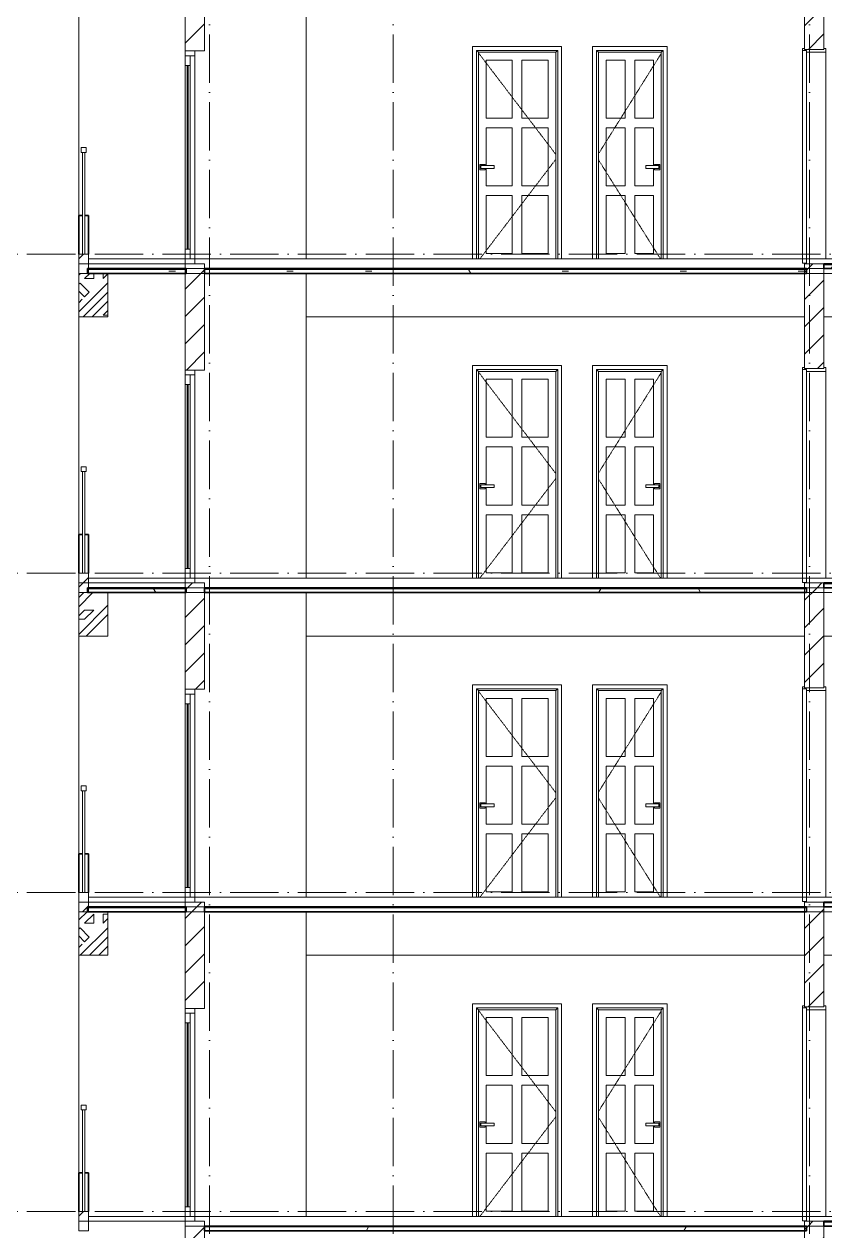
# Model space of a CAD drawing. Header units: millimetres. Extents: x -4940 to 55609, y -15283 to 93540.
# Drawn here: x 23035 to 31310, y 25000 to 37477 of the extents above; entities that cross this region are included whole.
import ezdxf

# ---------------------------------------------------------------- set-up
doc = ezdxf.new("R2010")
doc.units = ezdxf.units.MM
doc.linetypes.add('Dash 1_16__2_', pattern=[3.175, 1.5875, -1.5875])
doc.linetypes.add('Grid Line', pattern=[14, 10, -2, 0, -2])
for name, color, linetype, lineweight in [('A-DOOR', 31, 'Continuous', 5), ('A-FLOR-HRAL', 41, 'Continuous', 5), ('A-FLOR-MCUT', 3, 'Continuous', 9), ('CUA', 31, 'Continuous', 9), ('HATCH-TUONG', 152, 'Continuous', 9), ('NET CAT', 3, 'Continuous', 5), ('NET CATConcrete', 3, 'Continuous', 5), ('NET THAY 2', 55, 'Continuous', 5), ('NET-CAT', 3, 'Continuous', 9), ('NET-THAY', 2, 'Continuous', 15), ('TRUC', 225, 'Continuous', 5)]:
    doc.layers.add(name, color=color, linetype=linetype, lineweight=lineweight)
pattern_1 = [(45, (21278.48, 39800), (-141.4214, 141.4214), [])]
pattern_2 = [(0, (21278.48, 39800), (1625.6, 406.4), [67.056, -1152.144, 67.056, -1152.144, -6502.4]), (0, (21278.48, 39800), (1625.6, 406.4), [-2438.4, 67.056, -2371.344, 67.056, -1152.144, -2844.8]), (0, (21278.48, 39800), (1625.6, 406.4), [-6096, 67.056, -745.744, 67.056, -1964.944]), (120, (21888.08, 40003.2), (-1164.753, 1204.611), [67.056, -1152.144, 67.056, -7654.544]), (120, (21888.08, 40003.2), (-1164.753, 1204.611), [-1286.256, -1152.144, 67.056, -2371.344, -4064]), (120, (21888.08, 40003.2), (-1164.753, 1204.611), [-4876.8, 67.056, -1152.144, 67.056, -2777.744]), (120, (21888.08, 40003.2), (-1164.753, 1204.611), [-6163.056, -745.744, 67.056, -1964.944]), (240, (22091.28, 40816), (-460.847, -1611.011), [67.056, -1152.144, 67.056, -7654.544]), (240, (22091.28, 40816), (-460.847, -1611.011), [-1286.256, -1152.144, 67.056, -2371.344, -4064]), (240, (22091.28, 40816), (-460.847, -1611.011), [-4876.8, 67.056, -1152.144, 67.056, -2777.744]), (240, (22091.28, 40816), (-460.847, -1611.011), [-6163.056, -745.744, 67.056, -1964.944])]
pattern_3 = [(45, (21373.7, 39800), (-476.246, 476.246), []), (45, (21469, 39800), (-476.246, 476.246), []), (45, (21278.5, 39800), (-476.246, 476.246), []), (45, (21754.7, 39800), (-476.246, 476.246), []), (45, (21850, 39800), (-476.246, 476.246), []), (0, (21659.5, 39895.25), (0, 952.5), [95.25, -857.25]), (0, (21754.7, 39990.5), (0, 952.5), [95.25, -857.25]), (45, (21659.5, 39895.25), (0, 952.49), [134.684, -1212.34]), (45, (21754.7, 39895.25), (0, 952.49), [134.684, -1212.34]), (0, (21659.5, 39895.25), (0, 952.5), [95.25, -857.25]), (90, (21183.2, 39895.25), (-952.5, 6e-14), [95.25, -857.25]), (90, (21278.5, 39895.25), (-952.5, 6e-14), [190.5, -762]), (45, (21183.2, 39990.5), (0, 952.49), [134.684, -1212.34]), (90, (22040.5, 40181), (-952.5, 6e-14), [95.25, -857.25]), (0, (21945.2, 40181), (0, 952.5), [95.25, -857.25]), (45, (21945.2, 40181), (0, 952.49), [134.684, -1212.34]), (0, (22135.7, 39895.25), (0, 952.5), [95.25, -857.25]), (0, (22135.7, 40371.5), (0, 952.5), [95.25, -857.25]), (90, (22326.2, 40466.75), (-952.5, 6e-14), [95.25, -857.25]), (45, (22135.7, 40371.5), (0, 952.49), [269.37, -1077.66]), (45, (22231, 40371.5), (0, 952.49), [134.684, -1212.34]), (45, (22421.5, 40562), (0, 952.49), [134.684, -1212.34]), (0, (22421.5, 40657.25), (0, 952.5), [95.25, -857.25]), (90, (22421.5, 40562), (-952.5, 6e-14), [95.25, -857.25]), (0, (21754.7, 40562), (0, 952.5), [95.25, -857.25]), (0, (21945.2, 40657.25), (0, 952.5), [95.25, -857.25]), (90, (21850, 40562), (-952.5, 6e-14), [95.25, -857.25]), (90, (21945.2, 40562), (-952.5, 6e-14), [95.25, -857.25]), (45, (21754.7, 40562), (0, 952.49), [134.684, -1212.34]), (45, (21945.2, 40562), (0, 952.49), [134.684, -1212.34]), (135, (21397.46, 40014.8), (-952.49, 6e-14), [134.684, -1212.34]), (135, (21516.6, 40133.4), (-952.49, 6e-14), [134.68, -1212.34]), (135, (21588.04, 40204.8), (-952.49, 6e-14), [134.68, -1212.34]), (135, (21611.85, 40228.6), (-952.49, 6e-14), [134.68, -1212.34]), (135, (21659.5, 40276.25), (-952.49, 6e-14), [134.68, -1212.34]), (135, (21683.3, 40300.06), (-952.49, 6e-14), [134.68, -1212.34]), (135, (21754.7, 40371.5), (-952.49, 6e-14), [134.68, -1212.34]), (135, (21802.35, 40419.1), (-952.49, 6e-14), [134.68, -1212.34]), (45, (21397.46, 40014.8), (0, 952.49), [95.25, -1251.775]), (45, (21516.6, 40133.4), (0, 952.49), [67.36, -1279.665]), (45, (21683.3, 40300.06), (0, 952.49), [67.36, -1279.665]), (45, (21588.04, 40395.3), (0, 952.49), [67.36, -1279.665]), (45, (21754.7, 40371.5), (0, 952.49), [67.36, -1279.665]), (45, (21659.5, 40466.75), (0, 952.49), [67.36, -1279.665]), (0, (21302.7, 40109.5), (0, 952.5), [190.04, -762.46]), (0, (21516.6, 40323.9), (0, 952.5), [95.25, -857.25])]

# ---------------------------------------------------------------- blocks, each defined once
blk = doc.blocks.new('ALC1807-ASCENT PLAZA-TANG DIEN HINH-TANG 5_rvt-1-MẶT CẮT A-A')
at = {"layer": 'HATCH-TUONG'}
h = blk.add_hatch(dxfattribs=at)
h.set_pattern_fill('FP_10', color=130, style=0, pattern_type=2)
h.set_pattern_definition(pattern_1)
h.paths.add_polyline_path([(24900, 21750), (24900, 21800), (24700, 21800), (24700, 21750)], flags=0)
h.paths.add_polyline_path([(24700, 24000), (24900, 24000), (24900, 25050), (24700, 25050)], flags=0)
h = blk.add_hatch(dxfattribs=at)
h.set_pattern_fill('FP_10', color=130, style=0, pattern_type=2)
h.set_pattern_definition(pattern_1)
h.paths.add_polyline_path([(31300, 21750), (31300, 21800), (31100, 21800), (31100, 21750)], flags=0)
h.paths.add_polyline_path([(31300, 24016), (31300, 25050), (31100, 25050), (31100, 24016)], flags=0)
at = {"layer": 'NET-CAT', "color": 130}
for p, q in [((24900, 25050), (24700, 25050)), ((24700, 25050), (24700, 24000)), ((24900, 24000), (24900, 25050)), ((31100, 25050), (31100, 24016)), ((31300, 25050), (31100, 25050)), ((31300, 24016), (31300, 25050))]:
    blk.add_line(p, q, dxfattribs=at)
blk = doc.blocks.new('CUA VAO CAN HO - Type 1-V74-MẶT CẮT A-A')
at = {"layer": 'A-DOOR', "color": 170, "lineweight": 18}
for p, q in [((31080, 24005), (31080, 21805)), ((31120, 24005), (31080, 24005)), ((31120, 21805), (31120, 24005)), ((31080, 21805), (31120, 21805))]:
    blk.add_line(p, q, dxfattribs=at)
at = {"layer": 'CUA', "color": 130}
for p, q in [((31100, 24026), (31080, 24026)), ((31080, 24026), (31080, 24006)), ((31080, 24006), (31121, 24006)), ((31100, 24016), (31100, 24026)), ((31300, 24016), (31100, 24016)), ((31121, 24006), (31121, 23986)), ((31121, 23986), (31320, 23986)), ((31121, 23986), (31121, 21850)), ((31320, 24026), (31300, 24026)), ((31300, 24026), (31300, 24016)), ((31320, 23986), (31320, 24026)), ((31320, 21850), (31320, 23986))]:
    blk.add_line(p, q, dxfattribs=at)
blk = doc.blocks.new('CUA WC - Type 1-60205-MẶT CẮT A-A')
at = {"layer": 'A-DOOR', "color": 130, "lineweight": 9}
for p, q in [((29051, 23305), (29051, 23905)), ((29051, 23905), (29245, 23905)), ((29245, 23905), (29245, 23305)), ((29345, 23305), (29345, 23905)), ((29345, 23905), (29539, 23905)), ((29539, 23905), (29539, 23305)), ((29245, 23305), (29051, 23305)), ((29539, 23305), (29345, 23305)), ((29051, 22605), (29051, 23205)), ((29051, 23205), (29245, 23205)), ((29245, 23205), (29245, 22605)), ((29345, 22605), (29345, 23205)), ((29345, 23205), (29539, 23205)), ((29539, 23205), (29539, 22815)), ((29539, 22785), (29539, 22605)), ((29245, 22605), (29051, 22605)), ((29539, 22605), (29345, 22605)), ((29051, 21905), (29051, 22505)), ((29051, 22505), (29245, 22505)), ((29245, 22505), (29245, 21905)), ((29345, 21905), (29345, 22505)), ((29345, 22505), (29539, 22505)), ((29539, 22505), (29539, 21905)), ((29245, 21905), (29051, 21905)), ((29539, 21905), (29345, 21905))]:
    blk.add_line(p, q, dxfattribs=at)
at = {"layer": 'CUA'}
for p, q in [((28910, 24046), (29680, 24046)), ((28910, 21850), (28910, 24046)), ((28970, 23986), (28950, 24006)), ((28950, 24006), (28950, 21850)), ((28950, 24006), (29640, 24006)), ((28970, 23986), (28970, 21850)), ((29620, 23986), (28970, 23986)), ((29620, 23986), (29640, 24006)), ((29620, 21850), (29620, 23986)), ((29640, 24006), (29640, 21850)), ((29680, 24046), (29680, 21850))]:
    blk.add_line(p, q, dxfattribs=at)
at = {"layer": 'CUA', "color": 130, "linetype": 'Dash 1_16__2_'}
for p, q in [((29620, 23975), (28970, 22935)), ((28970, 22875), (29611, 21850))]:
    blk.add_line(p, q, dxfattribs=at)
at = {"layer": 'CUA', "color": 130}
for p, q in [((29459, 22815), (29594, 22815)), ((29459, 22815), (29459, 22785)), ((29594, 22785), (29459, 22785)), ((29551, 22827), (29551, 22815)), ((29606, 22827), (29551, 22827)), ((29551, 22785), (29551, 22772)), ((29551, 22772), (29606, 22772)), ((29594, 22785), (29594, 22815)), ((29606, 22772), (29606, 22827))]:
    blk.add_line(p, q, dxfattribs=at)
blk = doc.blocks.new('CUA PHONG NGU - Type 1-60226-MẶT CẮT A-A')
at = {"layer": 'A-DOOR', "color": 130, "lineweight": 9}
for p, q in [((27811, 23305), (27811, 23905)), ((27811, 23905), (28080, 23905)), ((28080, 23905), (28080, 23305)), ((28180, 23305), (28180, 23905)), ((28180, 23905), (28449, 23905)), ((28449, 23905), (28449, 23305)), ((28080, 23305), (27811, 23305)), ((28449, 23305), (28180, 23305)), ((27811, 22815), (27811, 23205)), ((27811, 23205), (28080, 23205)), ((28080, 23205), (28080, 22605)), ((28180, 22605), (28180, 23205)), ((28180, 23205), (28449, 23205)), ((28449, 23205), (28449, 22605)), ((27811, 22605), (27811, 22785)), ((28080, 22605), (27811, 22605)), ((28449, 22605), (28180, 22605)), ((27811, 21905), (27811, 22505)), ((27811, 22505), (28080, 22505)), ((28080, 22505), (28080, 21905)), ((28180, 21905), (28180, 22505)), ((28180, 22505), (28449, 22505)), ((28449, 22505), (28449, 21905)), ((28080, 21905), (27811, 21905)), ((28449, 21905), (28180, 21905))]:
    blk.add_line(p, q, dxfattribs=at)
at = {"layer": 'CUA'}
for p, q in [((27670, 24046), (28590, 24046)), ((27670, 21850), (27670, 24046)), ((27710, 24006), (28550, 24006)), ((27710, 24006), (27730, 23986)), ((27710, 21850), (27710, 24006)), ((27730, 23986), (27730, 21850)), ((28530, 23986), (27730, 23986)), ((28550, 24006), (28530, 23986)), ((28530, 21850), (28530, 23986)), ((28550, 21850), (28550, 24006)), ((28590, 24046), (28590, 21850))]:
    blk.add_line(p, q, dxfattribs=at)
at = {"layer": 'CUA', "color": 130, "linetype": 'Dash 1_16__2_'}
for p, q in [((27730, 23980), (28530, 22930)), ((28530, 22880), (27745, 21850))]:
    blk.add_line(p, q, dxfattribs=at)
at = {"layer": 'CUA', "color": 130}
for p, q in [((27798, 22827), (27743, 22827)), ((27743, 22827), (27743, 22772)), ((27743, 22772), (27798, 22772)), ((27756, 22815), (27891, 22815)), ((27756, 22815), (27756, 22785)), ((27891, 22785), (27756, 22785)), ((27798, 22815), (27798, 22827)), ((27798, 22772), (27798, 22785)), ((27891, 22785), (27891, 22815))]:
    blk.add_line(p, q, dxfattribs=at)
blk = doc.blocks.new('CUA LO GIA _LUA_ - CUA LO GIA _LUA_-78615-MẶT CẮT A-A')
at = {"layer": 'CUA', "color": 130}
for p, q in [((24800, 24000), (24700, 24000)), ((24700, 24000), (24700, 23950)), ((24800, 23950), (24800, 24000)), ((24750, 23950), (24700, 23950)), ((24700, 23950), (24700, 23850)), ((24700, 23950), (24800, 23950)), ((24700, 23850), (24750, 23850)), ((24700, 23850), (24700, 21950)), ((24730, 23850), (24720, 23850)), ((24720, 23850), (24720, 21950)), ((24730, 21950), (24730, 23850)), ((24750, 23850), (24750, 23950)), ((24750, 23850), (24750, 21950)), ((24800, 23950), (24800, 21850)), ((24750, 21950), (24700, 21950)), ((24700, 21950), (24700, 21850)), ((24700, 21850), (24750, 21850)), ((24800, 21850), (24700, 21850)), ((24700, 21850), (24700, 21800)), ((24720, 21950), (24730, 21950)), ((24750, 21850), (24750, 21950)), ((24800, 21800), (24800, 21850)), ((24700, 21800), (24800, 21800))]:
    blk.add_line(p, q, dxfattribs=at)
blk = doc.blocks.new('Railing - 25mm-V75-MẶT CẮT A-A')
at = {"layer": 'NET THAY 2', "color": 130, "lineweight": 9}
for p, q in [((23637, 21900), (23637, 22950)), ((23662, 21900), (23662, 22950))]:
    blk.add_line(p, q, dxfattribs=at)
blk = doc.blocks.new('Railing - Railing-V106-MẶT CẮT A-A')
at = {"layer": 'A-FLOR-HRAL', "color": 130, "lineweight": 9}
for p, q in [((23675, 26300), (23625, 26300)), ((23625, 26300), (23625, 26250)), ((23625, 26250), (23675, 26250)), ((23675, 26250), (23675, 26300))]:
    blk.add_line(p, q, dxfattribs=at)
blk.add_blockref('Railing - 25mm-V75-MẶT CẮT A-A', (0, 3300))
blk = doc.blocks.new('ALC1807-ASCENT PLAZA-TANG DIEN HINH-TANG 5_rvt-2-MẶT CẮT A-A')
at = {"layer": 'HATCH-TUONG'}
h = blk.add_hatch(dxfattribs=at)
h.set_pattern_fill('FP_10', color=130, style=0, pattern_type=2)
h.set_pattern_definition(pattern_1)
h.paths.add_polyline_path([(24900, 25050), (24900, 25100), (24700, 25100), (24700, 25050)], flags=0)
h.paths.add_polyline_path([(24900, 27300), (24900, 28350), (24700, 28350), (24700, 27300)], flags=0)
h = blk.add_hatch(dxfattribs=at)
h.set_pattern_fill('FP_10', color=130, style=0, pattern_type=2)
h.set_pattern_definition(pattern_1)
h.paths.add_polyline_path([(31300, 25050), (31300, 25100), (31100, 25100), (31100, 25050)], flags=0)
h.paths.add_polyline_path([(31300, 27316), (31300, 28350), (31100, 28350), (31100, 27316)], flags=0)
h = blk.add_hatch(dxfattribs=at)
h.set_pattern_fill('FP_10', color=130, style=0, pattern_type=2)
h.set_pattern_definition(pattern_1)
h.paths.add_polyline_path([(23600, 25000), (23700, 25000), (23700, 25200), (23600, 25200)], flags=0)
at = {"layer": 'NET CAT', "lineweight": 9}
h = blk.add_hatch(dxfattribs=at)
h.set_pattern_fill('FP_9', color=130, style=0, pattern_type=2)
h.set_pattern_definition(pattern_2)
h.paths.add_polyline_path([(32403, 25090), (32800, 25090), (32800, 25100), (31300, 25100), (31300, 25090)], flags=0)
h.paths.add_polyline_path([(10485, 25090), (11520, 25090), (11520, 25100), (9800, 25100), (9800, 25090)], flags=0)
h = blk.add_hatch(dxfattribs=at)
h.set_pattern_fill('FP_9', color=130, style=0, pattern_type=2)
h.set_pattern_definition(pattern_2)
h.paths.add_polyline_path([(32403, 25050), (32800, 25050), (32800, 25090), (31300, 25090), (31300, 25050)], flags=0)
h.paths.add_polyline_path([(10485, 25050), (11520, 25050), (11520, 25090), (9800, 25090), (9800, 25050)], flags=0)
h = blk.add_hatch(dxfattribs=at)
h.set_pattern_fill('FP_9', color=130, style=0, pattern_type=2)
h.set_pattern_definition(pattern_2)
h.paths.add_polyline_path([(31120, 25040), (31120, 25050), (24900, 25050), (24900, 25040), (30780, 25040)], flags=0)
h = blk.add_hatch(dxfattribs=at)
h.set_pattern_fill('FP_9', color=130, style=0, pattern_type=2)
h.set_pattern_definition(pattern_2)
h.paths.add_polyline_path([(31120, 25000), (31120, 25040), (24900, 25040), (24900, 25000), (30780, 25000)], flags=0)
at = {"layer": 'A-FLOR-MCUT', "color": 130}
for p, q in [((32800, 25090), (31300, 25090)), ((31120, 25040), (24900, 25040))]:
    blk.add_line(p, q, dxfattribs=at)
at = {"layer": 'NET-CAT', "color": 130}
for p, q in [((24900, 28350), (24700, 28350)), ((24700, 28350), (24700, 27300)), ((24900, 27300), (24900, 28350)), ((31100, 28350), (31100, 27316)), ((31300, 28350), (31100, 28350)), ((31300, 27316), (31300, 28350)), ((24700, 27300), (24900, 27300)), ((31100, 27316), (31300, 27316)), ((23600, 25200), (23600, 25000)), ((23700, 25200), (23600, 25200)), ((23700, 25000), (23700, 25200)), ((24900, 25100), (24700, 25100)), ((24700, 25100), (24700, 25050)), ((24900, 25050), (24900, 25100)), ((31100, 25100), (31100, 25050)), ((31300, 25100), (31100, 25100)), ((31300, 25050), (31300, 25100)), ((23600, 25000), (23700, 25000)), ((24700, 25050), (24900, 25050)), ((31100, 25050), (31300, 25050))]:
    blk.add_line(p, q, dxfattribs=at)
at = {"layer": 'NET-CAT', "color": 50, "lineweight": 35}
for p, q in [((32800, 25100), (31300, 25100)), ((31300, 25100), (31300, 25050)), ((31120, 25050), (24900, 25050)), ((24900, 25050), (24900, 25000)), ((24900, 25000), (31120, 25000)), ((31120, 25000), (31120, 25050)), ((31300, 25050), (32800, 25050))]:
    blk.add_line(p, q, dxfattribs=at)
at = {"layer": 'NET-THAY', "color": 50, "lineweight": 35}
for p, q in [((23600, 25200), (23600, 25600)), ((23637, 25600), (23600, 25600)), ((23700, 25600), (23662, 25600)), ((23700, 25600), (23700, 25200))]:
    blk.add_line(p, q, dxfattribs=at)
at = {"color": 50, "lineweight": 35}
for name, p in [('CUA PHONG NGU - Type 1-60226-MẶT CẮT A-A', (0, 3300)), ('CUA WC - Type 1-60205-MẶT CẮT A-A', (0, 3300)), ('CUA VAO CAN HO - Type 1-V74-MẶT CẮT A-A', (0, 3300)), ('CUA LO GIA _LUA_ - CUA LO GIA _LUA_-78615-MẶT CẮT A-A', (0, 3300)), ('Railing - Railing-V106-MẶT CẮT A-A', (0, 0))]:
    blk.add_blockref(name, p, dxfattribs=at)
blk = doc.blocks.new('ALC1807-ASCENT PLAZA-TANG DIEN HINH-TANG 5_rvt-3-MẶT CẮT A-A')
at = {"layer": 'HATCH-TUONG'}
h = blk.add_hatch(dxfattribs=at)
h.set_pattern_fill('FP_10', color=130, style=0, pattern_type=2)
h.set_pattern_definition(pattern_1)
h.paths.add_polyline_path([(24900, 28350), (24900, 28400), (24700, 28400), (24700, 28350)], flags=0)
h.paths.add_polyline_path([(24900, 30600), (24900, 31650), (24700, 31650), (24700, 30600)], flags=0)
h = blk.add_hatch(dxfattribs=at)
h.set_pattern_fill('FP_10', color=130, style=0, pattern_type=2)
h.set_pattern_definition(pattern_1)
h.paths.add_polyline_path([(31300, 28350), (31300, 28400), (31100, 28400), (31100, 28350)], flags=0)
h.paths.add_polyline_path([(31300, 30616), (31300, 31650), (31100, 31650), (31100, 30616)], flags=0)
h = blk.add_hatch(dxfattribs=at)
h.set_pattern_fill('FP_10', color=130, style=0, pattern_type=2)
h.set_pattern_definition(pattern_1)
h.paths.add_polyline_path([(23600, 28300), (23700, 28300), (23700, 28500), (23600, 28500)], flags=0)
at = {"layer": 'NET CAT', "lineweight": 9}
h = blk.add_hatch(dxfattribs=at)
h.set_pattern_fill('FP_9', color=130, style=0, pattern_type=2)
h.set_pattern_definition(pattern_2)
h.paths.add_polyline_path([(32403, 28390), (32800, 28390), (32800, 28400), (31300, 28400), (31300, 28390)], flags=0)
h.paths.add_polyline_path([(10485, 28390), (11520, 28390), (11520, 28400), (9800, 28400), (9800, 28390)], flags=0)
h = blk.add_hatch(dxfattribs=at)
h.set_pattern_fill('FP_9', color=130, style=0, pattern_type=2)
h.set_pattern_definition(pattern_2)
h.paths.add_polyline_path([(32403, 28350), (32800, 28350), (32800, 28390), (31300, 28390), (31300, 28350)], flags=0)
h.paths.add_polyline_path([(10485, 28350), (11520, 28350), (11520, 28390), (9800, 28390), (9800, 28350)], flags=0)
h = blk.add_hatch(dxfattribs=at)
h.set_pattern_fill('FP_9', color=130, style=0, pattern_type=2)
h.set_pattern_definition(pattern_2)
h.paths.add_polyline_path([(31120, 28340), (31120, 28350), (24900, 28350), (24900, 28340), (30780, 28340)], flags=0)
at = {"layer": 'A-FLOR-MCUT', "color": 130}
for p, q in [((24710, 28340), (23690, 28340)), ((31120, 28340), (24900, 28340)), ((32800, 28390), (31300, 28390))]:
    blk.add_line(p, q, dxfattribs=at)
at = {"layer": 'NET-CAT', "color": 130}
for p, q in [((24900, 31650), (24700, 31650)), ((24700, 31650), (24700, 30600)), ((24900, 30600), (24900, 31650)), ((31100, 31650), (31100, 30616)), ((31300, 31650), (31100, 31650)), ((31300, 30616), (31300, 31650)), ((24700, 30600), (24900, 30600)), ((31100, 30616), (31300, 30616)), ((23600, 28500), (23600, 28300)), ((23700, 28500), (23600, 28500)), ((23700, 28300), (23700, 28500)), ((24900, 28400), (24700, 28400)), ((24700, 28400), (24700, 28350)), ((24700, 28350), (24900, 28350)), ((24900, 28350), (24900, 28400)), ((31100, 28400), (31100, 28350)), ((31300, 28400), (31100, 28400)), ((31100, 28350), (31300, 28350)), ((31300, 28350), (31300, 28400)), ((23600, 28300), (23700, 28300))]:
    blk.add_line(p, q, dxfattribs=at)
at = {"layer": 'NET-CAT', "color": 50, "lineweight": 35}
for p, q in [((24710, 28350), (23690, 28350)), ((23690, 28350), (23690, 28300)), ((24710, 28300), (24710, 28350)), ((31120, 28350), (24900, 28350)), ((24900, 28350), (24900, 28300)), ((31120, 28300), (31120, 28350)), ((32800, 28400), (31300, 28400)), ((31300, 28400), (31300, 28350)), ((31300, 28350), (32800, 28350)), ((23690, 28300), (24710, 28300)), ((24900, 28300), (31120, 28300))]:
    blk.add_line(p, q, dxfattribs=at)
at = {"layer": 'NET-THAY', "color": 50, "lineweight": 35}
for p, q in [((23600, 28500), (23600, 28900)), ((23637, 28900), (23600, 28900)), ((23700, 28900), (23662, 28900)), ((23700, 28900), (23700, 28500))]:
    blk.add_line(p, q, dxfattribs=at)
at = {"color": 50, "lineweight": 35}
for name, p in [('CUA LO GIA _LUA_ - CUA LO GIA _LUA_-78615-MẶT CẮT A-A', (0, 6600)), ('CUA PHONG NGU - Type 1-60226-MẶT CẮT A-A', (0, 6600)), ('CUA WC - Type 1-60205-MẶT CẮT A-A', (0, 6600)), ('CUA VAO CAN HO - Type 1-V74-MẶT CẮT A-A', (0, 6600)), ('Railing - Railing-V106-MẶT CẮT A-A', (0, 3300))]:
    blk.add_blockref(name, p, dxfattribs=at)
blk = doc.blocks.new('ALC1807-ASCENT PLAZA-TANG DIEN HINH-TANG 5_rvt-4-MẶT CẮT A-A')
at = {"layer": 'HATCH-TUONG'}
h = blk.add_hatch(dxfattribs=at)
h.set_pattern_fill('FP_10', color=130, style=0, pattern_type=2)
h.set_pattern_definition(pattern_1)
h.paths.add_polyline_path([(24900, 31650), (24900, 31700), (24700, 31700), (24700, 31650)], flags=0)
h.paths.add_polyline_path([(24900, 33900), (24900, 34950), (24700, 34950), (24700, 33900)], flags=0)
h = blk.add_hatch(dxfattribs=at)
h.set_pattern_fill('FP_10', color=130, style=0, pattern_type=2)
h.set_pattern_definition(pattern_1)
h.paths.add_polyline_path([(31300, 31650), (31300, 31700), (31100, 31700), (31100, 31650)], flags=0)
h.paths.add_polyline_path([(31300, 33916), (31300, 34950), (31100, 34950), (31100, 33916)], flags=0)
h = blk.add_hatch(dxfattribs=at)
h.set_pattern_fill('FP_10', color=130, style=0, pattern_type=2)
h.set_pattern_definition(pattern_1)
h.paths.add_polyline_path([(23600, 31600), (23700, 31600), (23700, 31800), (23600, 31800)], flags=0)
at = {"layer": 'NET CAT', "lineweight": 9}
h = blk.add_hatch(dxfattribs=at)
h.set_pattern_fill('FP_9', color=130, style=0, pattern_type=2)
h.set_pattern_definition(pattern_2)
h.paths.add_polyline_path([(32403, 31650), (32800, 31650), (32800, 31690), (31300, 31690), (31300, 31650)], flags=0)
h.paths.add_polyline_path([(10485, 31650), (11520, 31650), (11520, 31690), (9800, 31690), (9800, 31650)], flags=0)
h = blk.add_hatch(dxfattribs=at)
h.set_pattern_fill('FP_9', color=130, style=0, pattern_type=2)
h.set_pattern_definition(pattern_2)
h.paths.add_polyline_path([(23690, 31600), (24710, 31600), (24710, 31640), (23690, 31640)], flags=0)
h = blk.add_hatch(dxfattribs=at)
h.set_pattern_fill('FP_9', color=130, style=0, pattern_type=2)
h.set_pattern_definition(pattern_2)
h.paths.add_polyline_path([(31120, 31640), (31120, 31650), (24900, 31650), (24900, 31640), (30780, 31640)], flags=0)
h = blk.add_hatch(dxfattribs=at)
h.set_pattern_fill('FP_9', color=130, style=0, pattern_type=2)
h.set_pattern_definition(pattern_2)
h.paths.add_polyline_path([(31120, 31600), (31120, 31640), (24900, 31640), (24900, 31600), (30780, 31600)], flags=0)
at = {"layer": 'A-FLOR-MCUT', "color": 130}
for p, q in [((24710, 31640), (23690, 31640)), ((31120, 31640), (24900, 31640)), ((32800, 31690), (31300, 31690))]:
    blk.add_line(p, q, dxfattribs=at)
at = {"layer": 'NET-CAT', "color": 130}
for p, q in [((24900, 34950), (24700, 34950)), ((24700, 34950), (24700, 33900)), ((24900, 33900), (24900, 34950)), ((31100, 34950), (31100, 33916)), ((31300, 34950), (31100, 34950)), ((31300, 33916), (31300, 34950)), ((24700, 33900), (24900, 33900)), ((31100, 33916), (31300, 33916)), ((23600, 31800), (23600, 31600)), ((23700, 31800), (23600, 31800)), ((23700, 31600), (23700, 31800)), ((24900, 31700), (24700, 31700)), ((24700, 31700), (24700, 31650)), ((24900, 31650), (24900, 31700)), ((31100, 31700), (31100, 31650)), ((31300, 31700), (31100, 31700)), ((31300, 31650), (31300, 31700)), ((23600, 31600), (23700, 31600)), ((24700, 31650), (24900, 31650)), ((31100, 31650), (31300, 31650))]:
    blk.add_line(p, q, dxfattribs=at)
at = {"layer": 'NET-CAT', "color": 50, "lineweight": 35}
for p, q in [((32800, 31700), (31300, 31700)), ((31300, 31700), (31300, 31650)), ((24710, 31650), (23690, 31650)), ((23690, 31650), (23690, 31600)), ((23690, 31600), (24710, 31600)), ((24710, 31600), (24710, 31650)), ((31120, 31650), (24900, 31650)), ((24900, 31650), (24900, 31600)), ((24900, 31600), (31120, 31600)), ((31120, 31600), (31120, 31650)), ((31300, 31650), (32800, 31650))]:
    blk.add_line(p, q, dxfattribs=at)
at = {"layer": 'NET-THAY', "color": 50, "lineweight": 35}
for p, q in [((23600, 31800), (23600, 32200)), ((23637, 32200), (23600, 32200)), ((23700, 32200), (23662, 32200)), ((23700, 32200), (23700, 31800))]:
    blk.add_line(p, q, dxfattribs=at)
at = {"color": 50, "lineweight": 35}
for name, p in [('CUA PHONG NGU - Type 1-60226-MẶT CẮT A-A', (0, 9900)), ('CUA WC - Type 1-60205-MẶT CẮT A-A', (0, 9900)), ('CUA LO GIA _LUA_ - CUA LO GIA _LUA_-78615-MẶT CẮT A-A', (0, 9900)), ('CUA VAO CAN HO - Type 1-V74-MẶT CẮT A-A', (0, 9900)), ('Railing - Railing-V106-MẶT CẮT A-A', (0, 6600))]:
    blk.add_blockref(name, p, dxfattribs=at)
blk = doc.blocks.new('ALC1807-ASCENT PLAZA-TANG DIEN HINH-TANG 5_rvt-5-MẶT CẮT A-A')
at = {"layer": 'HATCH-TUONG'}
h = blk.add_hatch(dxfattribs=at)
h.set_pattern_fill('FP_10', color=130, style=0, pattern_type=2)
h.set_pattern_definition(pattern_1)
h.paths.add_polyline_path([(24900, 34950), (24900, 35000), (24700, 35000), (24700, 34950)], flags=0)
h.paths.add_polyline_path([(24900, 37200), (24900, 38250), (24700, 38250), (24700, 37200)], flags=0)
h = blk.add_hatch(dxfattribs=at)
h.set_pattern_fill('FP_10', color=130, style=0, pattern_type=2)
h.set_pattern_definition(pattern_1)
h.paths.add_polyline_path([(31300, 34950), (31300, 35000), (31100, 35000), (31100, 34950)], flags=0)
h.paths.add_polyline_path([(31300, 37216), (31300, 38250), (31100, 38250), (31100, 37216)], flags=0)
h = blk.add_hatch(dxfattribs=at)
h.set_pattern_fill('FP_10', color=130, style=0, pattern_type=2)
h.set_pattern_definition(pattern_1)
h.paths.add_polyline_path([(23600, 34900), (23700, 34900), (23700, 35100), (23600, 35100)], flags=0)
at = {"layer": 'NET CAT', "lineweight": 9}
h = blk.add_hatch(dxfattribs=at)
h.set_pattern_fill('FP_9', color=130, style=0, pattern_type=2)
h.set_pattern_definition(pattern_2)
h.paths.add_polyline_path([(11296, 34990), (11520, 34990), (11520, 35000), (9800, 35000), (9800, 34990), (10485, 34990)], flags=0)
h.paths.add_polyline_path([(32403, 34990), (32800, 34990), (32800, 35000), (31300, 35000), (31300, 34990)], flags=0)
h = blk.add_hatch(dxfattribs=at)
h.set_pattern_fill('FP_9', color=130, style=0, pattern_type=2)
h.set_pattern_definition(pattern_2)
h.paths.add_polyline_path([(32403, 34950), (32800, 34950), (32800, 34990), (31300, 34990), (31300, 34950)], flags=0)
h.paths.add_polyline_path([(10485, 34950), (11520, 34950), (11520, 34990), (9800, 34990), (9800, 34950)], flags=0)
h = blk.add_hatch(dxfattribs=at)
h.set_pattern_fill('FP_9', color=130, style=0, pattern_type=2)
h.set_pattern_definition(pattern_2)
h.paths.add_polyline_path([(23690, 34900), (24710, 34900), (24710, 34940), (23690, 34940)], flags=0)
h = blk.add_hatch(dxfattribs=at)
h.set_pattern_fill('FP_9', color=130, style=0, pattern_type=2)
h.set_pattern_definition(pattern_2)
h.paths.add_polyline_path([(30780, 34940), (31120, 34940), (31120, 34950), (24900, 34950), (24900, 34940), (29156, 34940)], flags=0)
h = blk.add_hatch(dxfattribs=at)
h.set_pattern_fill('FP_9', color=130, style=0, pattern_type=2)
h.set_pattern_definition(pattern_2)
h.paths.add_polyline_path([(31120, 34900), (31120, 34940), (24900, 34940), (24900, 34900), (30780, 34900)], flags=0)
at = {"layer": 'A-FLOR-MCUT', "color": 130}
for p, q in [((24710, 34940), (23690, 34940)), ((31120, 34940), (24900, 34940)), ((32800, 34990), (31300, 34990))]:
    blk.add_line(p, q, dxfattribs=at)
at = {"layer": 'NET-CAT', "color": 130}
for p, q in [((24700, 38250), (24700, 37200)), ((24900, 37200), (24900, 38250)), ((31100, 38250), (31100, 37216)), ((31300, 37216), (31300, 38250)), ((24700, 37200), (24900, 37200)), ((31100, 37216), (31300, 37216)), ((23600, 35100), (23600, 34900)), ((23700, 35100), (23600, 35100)), ((23700, 34900), (23700, 35100)), ((24900, 35000), (24700, 35000)), ((24700, 35000), (24700, 34950)), ((24700, 34950), (24900, 34950)), ((24900, 34950), (24900, 35000)), ((31100, 35000), (31100, 34950)), ((31300, 35000), (31100, 35000)), ((31100, 34950), (31300, 34950)), ((31300, 34950), (31300, 35000)), ((23600, 34900), (23700, 34900))]:
    blk.add_line(p, q, dxfattribs=at)
at = {"layer": 'NET-CAT', "color": 50, "lineweight": 35}
for p, q in [((24710, 34950), (23690, 34950)), ((23690, 34950), (23690, 34900)), ((24710, 34900), (24710, 34950)), ((31120, 34950), (24900, 34950)), ((24900, 34950), (24900, 34900)), ((31120, 34900), (31120, 34950)), ((32800, 35000), (31300, 35000)), ((31300, 35000), (31300, 34950)), ((31300, 34950), (32800, 34950)), ((23690, 34900), (24710, 34900)), ((24900, 34900), (31120, 34900))]:
    blk.add_line(p, q, dxfattribs=at)
at = {"layer": 'NET-THAY', "color": 50, "lineweight": 35}
for p, q in [((23600, 35100), (23600, 35500)), ((23637, 35500), (23600, 35500)), ((23700, 35500), (23662, 35500)), ((23700, 35500), (23700, 35100))]:
    blk.add_line(p, q, dxfattribs=at)
at = {"color": 50, "lineweight": 35}
for name, p in [('CUA LO GIA _LUA_ - CUA LO GIA _LUA_-78615-MẶT CẮT A-A', (0, 13200)), ('CUA PHONG NGU - Type 1-60226-MẶT CẮT A-A', (0, 13200)), ('CUA WC - Type 1-60205-MẶT CẮT A-A', (0, 13200)), ('CUA VAO CAN HO - Type 1-V74-MẶT CẮT A-A', (0, 13200)), ('Railing - Railing-V106-MẶT CẮT A-A', (0, 9900))]:
    blk.add_blockref(name, p, dxfattribs=at)

msp = doc.modelspace()

# ---------------------------------------------------------------- hatches: boundary and pattern name
at = {"layer": 'NET CATConcrete'}
h = msp.add_hatch(dxfattribs=at)
h.set_pattern_fill('FP_1', color=256, style=0, pattern_type=2)
h.set_pattern_definition(pattern_3)
h.paths.add_polyline_path([(23899.9, 34450), (23899.9, 34900), (23599.9, 34900), (23599.9, 34450)], flags=0)
h = msp.add_hatch(dxfattribs=at)
h.set_pattern_fill('FP_1', color=256, style=0, pattern_type=2)
h.set_pattern_definition(pattern_3)
h.paths.add_polyline_path([(23899.9, 31150), (23899.9, 31600), (23599.9, 31600), (23599.9, 31150)], flags=0)
h = msp.add_hatch(dxfattribs=at)
h.set_pattern_fill('FP_1', color=256, style=0, pattern_type=2)
h.set_pattern_definition(pattern_3)
h.paths.add_polyline_path([(23899.9, 27850), (23899.9, 28300), (23599.9, 28300), (23599.9, 27850)], flags=0)

# ---------------------------------------------------------------- linework, layer by layer
at = {"layer": 'NET CAT'}
for p, q in [((25949.9, 38200), (25949.9, 35050)), ((23599.9, 37750), (23599.9, 35100)), ((24699.9, 35050), (23699.9, 35050)), ((25949.9, 34900), (25949.9, 31750)), ((23599.9, 34450), (23599.9, 31800)), ((24699.9, 31750), (23699.9, 31750)), ((25949.9, 31600), (25949.9, 28450)), ((23599.9, 31150), (23599.9, 28500)), ((24699.9, 28450), (23699.9, 28450)), ((25949.9, 28300), (25949.9, 25150)), ((23599.9, 27850), (23599.9, 25200)), ((24699.9, 25150), (23699.9, 25150))]:
    msp.add_line(p, q, dxfattribs=at)
at = {"layer": 'NET CAT', "lineweight": 13}
for p, q in [((23599.9, 34900), (23599.9, 34450)), ((23899.9, 34450), (23899.9, 34900)), ((23599.9, 34450), (23899.9, 34450)), ((23599.9, 31600), (23599.9, 31150)), ((23899.9, 31150), (23899.9, 31600)), ((23599.9, 31150), (23899.9, 31150)), ((23599.9, 28300), (23599.9, 27850)), ((23899.9, 27850), (23899.9, 28300)), ((23599.9, 27850), (23899.9, 27850))]:
    msp.add_line(p, q, dxfattribs=at)
at = {"layer": 'NET CATConcrete'}
for p, q in [((23899.9, 34900), (23599.9, 34900)), ((31099.9, 34450), (25949.9, 34450)), ((32799.9, 34450), (31299.9, 34450)), ((23899.9, 31600), (23599.9, 31600)), ((31099.9, 31150), (25949.9, 31150)), ((32799.9, 31150), (31299.9, 31150)), ((23899.9, 28300), (23599.9, 28300)), ((31099.9, 27850), (25949.9, 27850)), ((32799.9, 27850), (31299.9, 27850))]:
    msp.add_line(p, q, dxfattribs=at)
at = {"layer": 'NET-CAT', "lineweight": 15}
for p, q in [((24699.9, 35000), (23599.9, 35000)), ((23599.9, 35000), (23599.9, 34900)), ((32949.9, 35050), (24699.9, 35050)), ((24699.9, 34900), (24699.9, 35050)), ((23899.9, 34900), (32799.9, 34900)), ((24699.9, 31700), (23599.9, 31700)), ((23599.9, 31700), (23599.9, 31600)), ((32949.9, 31750), (24699.9, 31750)), ((24699.9, 31600), (24699.9, 31750)), ((23899.9, 31600), (32799.9, 31600)), ((32949.9, 28450), (24699.9, 28450)), ((24699.9, 28300), (24699.9, 28450)), ((24699.9, 28400), (23599.9, 28400)), ((23599.9, 28400), (23599.9, 28300)), ((23899.9, 28300), (32799.9, 28300)), ((24699.9, 25100), (23599.9, 25100)), ((23599.9, 25100), (23599.9, 25000)), ((32949.9, 25150), (24699.9, 25150)), ((24699.9, 25150), (24699.9, 25000)), ((24699.9, 25000), (24699.9, 25100))]:
    msp.add_line(p, q, dxfattribs=at)
at = {"layer": 'NET-THAY', "lineweight": 9}
for p, q in [((23699.9, 35050), (24699.9, 35050)), ((23599.9, 34900), (23899.9, 34900)), ((23699.9, 31750), (24699.9, 31750)), ((23599.9, 31600), (23899.9, 31600)), ((23699.9, 28450), (24699.9, 28450)), ((23599.9, 28300), (23899.9, 28300)), ((23699.9, 25150), (24699.9, 25150))]:
    msp.add_line(p, q, dxfattribs=at)
at = {"layer": 'TRUC', "linetype": 'Grid Line', "ltscale": 50}
for p, q in [((24949.9, -12136), (24949.9, 93540.4)), ((26849.9, -12136), (26849.9, 93540.4)), ((31149.9, -12136), (31149.9, 93540.4)), ((-4939.7, 35100), (51521, 35100)), ((-4939.7, 31800), (51521, 31800)), ((-4939.7, 28500), (51521, 28500)), ((-4939.7, 25200), (51521, 25200))]:
    msp.add_line(p, q, dxfattribs=at)

# ---------------------------------------------------------------- block references
at = {"lineweight": 5}
for name in ['ALC1807-ASCENT PLAZA-TANG DIEN HINH-TANG 5_rvt-5-MẶT CẮT A-A', 'ALC1807-ASCENT PLAZA-TANG DIEN HINH-TANG 5_rvt-4-MẶT CẮT A-A', 'ALC1807-ASCENT PLAZA-TANG DIEN HINH-TANG 5_rvt-3-MẶT CẮT A-A', 'ALC1807-ASCENT PLAZA-TANG DIEN HINH-TANG 5_rvt-2-MẶT CẮT A-A', 'ALC1807-ASCENT PLAZA-TANG DIEN HINH-TANG 5_rvt-1-MẶT CẮT A-A']:
    msp.add_blockref(name, (0, 0), dxfattribs=at)

doc.saveas('drawing.dxf')
